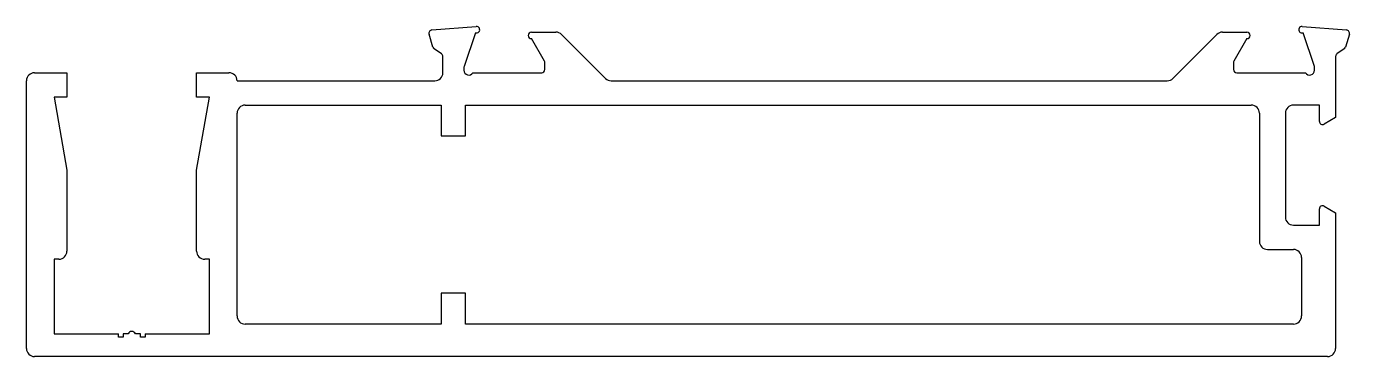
# Model space of a CAD drawing. Extents: x 2013.6 to 2095.3, y 1869 to 1889.3.
import ezdxf

# ---------------------------------------------------------------- set-up
doc = ezdxf.new("R2010")
doc.units = 0
doc.layers.add('RI-HATCH-P', color=7, linetype='CONTINUOUS')

msp = doc.modelspace()

# ---------------------------------------------------------------- linework, layer by layer
at = {"layer": 'RI-HATCH-P'}
for p, q in [((2038.709, 1888.056), (2038.465, 1888.852)), ((2038.641, 1889.11), (2041.377, 1889.325)), ((2041.325, 1888.938), (2040.629, 1886.857)), ((2044.793, 1888.976), (2046.293, 1888.976)), ((2087.444, 1888.976), (2088.944, 1888.976)), ((2092.36, 1889.325), (2095.095, 1889.11)), ((2093.108, 1886.857), (2092.412, 1888.938)), ((2095.271, 1888.852), (2095.028, 1888.056)), ((2045.591, 1887.192), (2044.793, 1888.576)), ((2046.646, 1888.829), (2049.353, 1886.122)), ((2084.383, 1886.122), (2087.09, 1888.829)), ((2088.944, 1888.576), (2088.145, 1887.192)), ((2039.233, 1887.636), (2038.785, 1887.951)), ((2039.318, 1886.476), (2039.318, 1887.472)), ((2094.418, 1887.472), (2094.418, 1883.707)), ((2094.951, 1887.951), (2094.503, 1887.636)), ((2014.118, 1886.476), (2016.118, 1886.476)), ((2016.118, 1886.476), (2016.118, 1884.976)), ((2024.118, 1886.476), (2026.118, 1886.476)), ((2024.118, 1884.976), (2024.118, 1886.476)), ((2040.618, 1886.793), (2040.618, 1886.626)), ((2041.178, 1886.476), (2045.418, 1886.476)), ((2045.618, 1886.676), (2045.618, 1887.092)), ((2088.118, 1887.092), (2088.118, 1886.676)), ((2088.318, 1886.476), (2092.558, 1886.476)), ((2093.118, 1886.626), (2093.118, 1886.793)), ((2013.618, 1869.476), (2013.618, 1885.976)), ((2026.618, 1885.976), (2038.818, 1885.976)), ((2049.707, 1885.976), (2084.03, 1885.976)), ((2015.318, 1884.976), (2016.118, 1880.476)), ((2016.118, 1884.976), (2015.318, 1884.976)), ((2024.918, 1884.976), (2024.118, 1884.976)), ((2024.118, 1880.476), (2024.918, 1884.976)), ((2026.618, 1871.476), (2026.618, 1883.976)), ((2027.118, 1884.476), (2039.218, 1884.476)), ((2039.218, 1884.476), (2039.218, 1882.576)), ((2040.718, 1882.576), (2040.718, 1884.476)), ((2040.718, 1884.476), (2089.218, 1884.476)), ((2089.718, 1883.976), (2089.718, 1876.076)), ((2091.318, 1883.976), (2091.318, 1877.576)), ((2093.418, 1884.476), (2091.818, 1884.476)), ((2093.418, 1883.476), (2093.418, 1884.476)), ((2094.418, 1883.707), (2093.718, 1883.303)), ((2039.218, 1882.576), (2040.718, 1882.576)), ((2016.118, 1880.476), (2016.118, 1875.476)), ((2024.118, 1875.476), (2024.118, 1880.476)), ((2093.718, 1878.249), (2094.418, 1877.845)), ((2093.418, 1877.076), (2093.418, 1878.076)), ((2094.418, 1877.845), (2094.418, 1869.476)), ((2091.818, 1877.076), (2093.418, 1877.076)), ((2015.318, 1874.976), (2015.318, 1870.376)), ((2015.618, 1874.976), (2015.318, 1874.976)), ((2024.918, 1874.976), (2024.618, 1874.976)), ((2024.918, 1870.376), (2024.918, 1874.976)), ((2090.218, 1875.576), (2091.818, 1875.576)), ((2092.318, 1875.076), (2092.318, 1871.476)), ((2040.718, 1872.876), (2039.218, 1872.876)), ((2039.218, 1872.876), (2039.218, 1870.976)), ((2040.718, 1870.976), (2040.718, 1872.876)), ((2039.218, 1870.976), (2027.118, 1870.976)), ((2091.818, 1870.976), (2040.718, 1870.976)), ((2015.318, 1870.376), (2019.289, 1870.376)), ((2019.289, 1870.176), (2019.289, 1870.376)), ((2019.589, 1870.176), (2019.289, 1870.176)), ((2019.889, 1870.376), (2019.589, 1870.376)), ((2019.589, 1870.376), (2019.589, 1870.176)), ((2020.647, 1870.376), (2020.347, 1870.376)), ((2020.647, 1870.176), (2020.647, 1870.376)), ((2020.947, 1870.176), (2020.647, 1870.176)), ((2020.947, 1870.376), (2024.918, 1870.376)), ((2020.947, 1870.376), (2020.947, 1870.176)), ((2093.918, 1868.976), (2014.118, 1868.976))]:
    msp.add_line(p, q, dxfattribs=at)
for centre, radius, start, end in [((2038.657, 1888.911), 0.2, 94.5, 197), ((2041.393, 1889.126), 0.2, 250.20669, 94.5), ((2044.793, 1888.776), 0.2, 90, 270), ((2046.293, 1888.476), 0.5, 45, 90), ((2087.444, 1888.476), 0.5, 90, 135), ((2088.944, 1888.776), 0.2, 270, 90), ((2092.344, 1889.126), 0.2, 85.5, 289.79331), ((2095.08, 1888.911), 0.2, 343, 85.5), ((2038.9, 1888.115), 0.2, 197, 234.88053), ((2094.836, 1888.115), 0.2, 305.11947, 343), ((2039.118, 1887.472), 0.2, 0, 54.88053), ((2094.618, 1887.472), 0.2, 125.11947, 180), ((2014.118, 1885.976), 0.5, 90, 180), ((2026.118, 1885.976), 0.5, 0, 90), ((2038.818, 1886.476), 0.5, 270, 360), ((2040.818, 1886.793), 0.2, 161.5, 180), ((2040.918, 1886.626), 0.3, 180, 330), ((2045.418, 1886.676), 0.2, 270, 0), ((2045.418, 1887.092), 0.2, 0, 30), ((2088.318, 1887.092), 0.2, 150, 180), ((2088.318, 1886.676), 0.2, 180, 270), ((2092.818, 1886.626), 0.3, 210, 0), ((2092.918, 1886.793), 0.2, 0, 18.5), ((2049.707, 1886.476), 0.5, 225, 270), ((2084.03, 1886.476), 0.5, 270, 315), ((2027.118, 1883.976), 0.5, 90, 180), ((2089.218, 1883.976), 0.5, 0, 90), ((2091.818, 1883.976), 0.5, 90, 180), ((2093.618, 1883.476), 0.2, 180, 300), ((2093.618, 1878.076), 0.2, 60, 180), ((2091.818, 1877.576), 0.5, 180, 270), ((2090.218, 1876.076), 0.5, 180, 270), ((2015.618, 1875.476), 0.5, 270, 360), ((2024.618, 1875.476), 0.5, 180, 270), ((2091.818, 1875.076), 0.5, 0, 90), ((2027.118, 1871.476), 0.5, 180, 270), ((2091.818, 1871.476), 0.5, 270, 360), ((2020.118, 1870.276), 0.25, 23.57818, 156.42182), ((2014.118, 1869.476), 0.5, 180, 270), ((2093.918, 1869.476), 0.5, 270, 360)]:
    msp.add_arc(centre, radius, start, end, dxfattribs=at)

doc.saveas('drawing.dxf')
